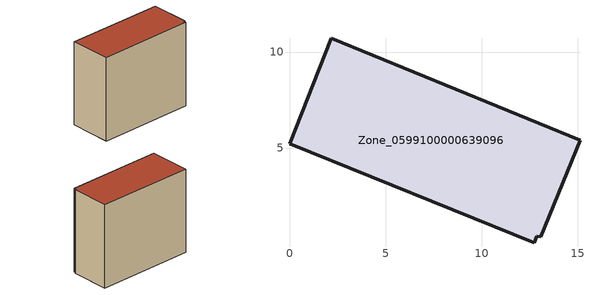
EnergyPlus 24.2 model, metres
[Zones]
Zone_0599100000639096
 floor ground (C_G): 2.17,10.71 15.13,5.4 13.09,0.38 12.88,0.41 12.76,0.07 0,5.22 z0
 wall outside (C_F): 15.13,5.4 2.17,10.71 0,5.22 12.76,0.07 12.88,0.41 13.09,0.38 15.13,5.4 z0:11.92
 roof outside (C_R): 2.17,10.71 0,5.22 12.76,0.07 12.88,0.41 13.09,0.38 15.13,5.4 z11.92
[BUILDING]
Pand.0599100000639096: North Axis=0; Terrain=City; Loads Convergence Tolerance Value=0.04; Temperature Convergence Tolerance Value=0.4; Solar Distribution=FullExterior; Maximum Number of Warmup Days=25; Minimum Number of Warmup Days=1
[Site:Location]
Rotterdam.The.Hague.AP_ZH_NLD Design_Conditions: Latitude=51.96; Longitude=4.45; Time Zone=1; Elevation=-4.5
[SITE:GROUNDTEMPERATURE:BUILDINGSURFACE]
18, 18, 18, 18, 18, 18, 18, 18, 18, 18, 18, 18
[MATERIAL] Thermal Absorptance=0.9; Solar Absorptance=0.7; Visible Absorptance=0.7
Name | Roughness | Thickness | Conductivity | Density | Specific Heat
G.TI.1946 | MediumSmooth | 0.15 | 1 | 540 | 1210
F.TI.1946 | Rough | 0.3 | 0.857143 | 1920 | 840
R.TI.1946 | MediumRough | 0.2 | 0.1 | 1500 | 1000
[CONSTRUCTION]
C_G: G.TI.1946
C_F: F.TI.1946
C_R: R.TI.1946
[ZONE]
Zone_0599100000639096: Type=1; Multiplier=1; Ceiling Height=Autocalculate; Volume=Autocalculate; Floor Area=autocalculate; Part of Total Floor Area=Yes
[ZONEINFILTRATION:DESIGNFLOWRATE]
Infil_Zone_0599100000639096: Zone or ZoneList or Space or SpaceList=Zone_0599100000639096; Schedule=AlwaysOn; Design Flow Rate Calculation Method=Flow/Area; Flow Rate per Floor Area=0.003; Constant Term Coefficient=1; Temperature Term Coefficient=0; Velocity Term Coefficient=0; Velocity Squared Term Coefficient=0
[HVACTEMPLATE:ZONE:IDEALLOADSAIRSYSTEM]
Zone_0599100000639096: Maximum Heating Supply Air Temperature=50; Minimum Cooling Supply Air Temperature=13; Maximum Heating Supply Air Humidity Ratio=0.0156; Minimum Cooling Supply Air Humidity Ratio=0.0077; Heating Limit=NoLimit; Cooling Limit=NoLimit; Dehumidification Control Type=ConstantSensibleHeatRatio; Cooling Sensible Heat Ratio=0.7; Dehumidification Setpoint=60; Humidification Control Type=None; Humidification Setpoint=30; Outdoor Air Method=None; Outdoor Air Flow Rate per Person=0.00944; Outdoor Air Flow Rate per Zone Floor Area=0; Outdoor Air Flow Rate per Zone=0; Demand Controlled Ventilation Type=None; Outdoor Air Economizer Type=NoEconomizer; Heat Recovery Type=None; Sensible Heat Recovery Effectiveness=0.7; Latent Heat Recovery Effectiveness=0.65
[ZONECONTROL:THERMOSTAT]
ThermostatControl_Zone_0599100000639096: Zone or ZoneList=Zone_0599100000639096; Control Type Schedule=DualSetpointControlType; Control 1=Thermostat_Zone_0599100000639096; Temperature Difference Between Cutout And Setpoint=0
[THERMOSTATSETPOINT:DUALSETPOINT]
Thermostat_Zone_0599100000639096: Heating Setpoint Temperature Schedule=HeatingSetpoint_Zone_0599100000639096; Cooling Setpoint Temperature Schedule=CoolingSetpoint_Zone_0599100000639096
[SCHEDULE:COMPACT]
HeatingSetpoint_Zone_0599100000639096: Through: 12/31, For: AllDays, Until: 24:00, 21
CoolingSetpoint_Zone_0599100000639096: Through: 12/31, For: AllDays, Until: 24:00, 24
DualSetpointControlType: Through: 12/31, For: AllDays, Until: 24:00, 4
AlwaysOn: Through: 12/31, For: AllDays, Until: 24:00, 1
